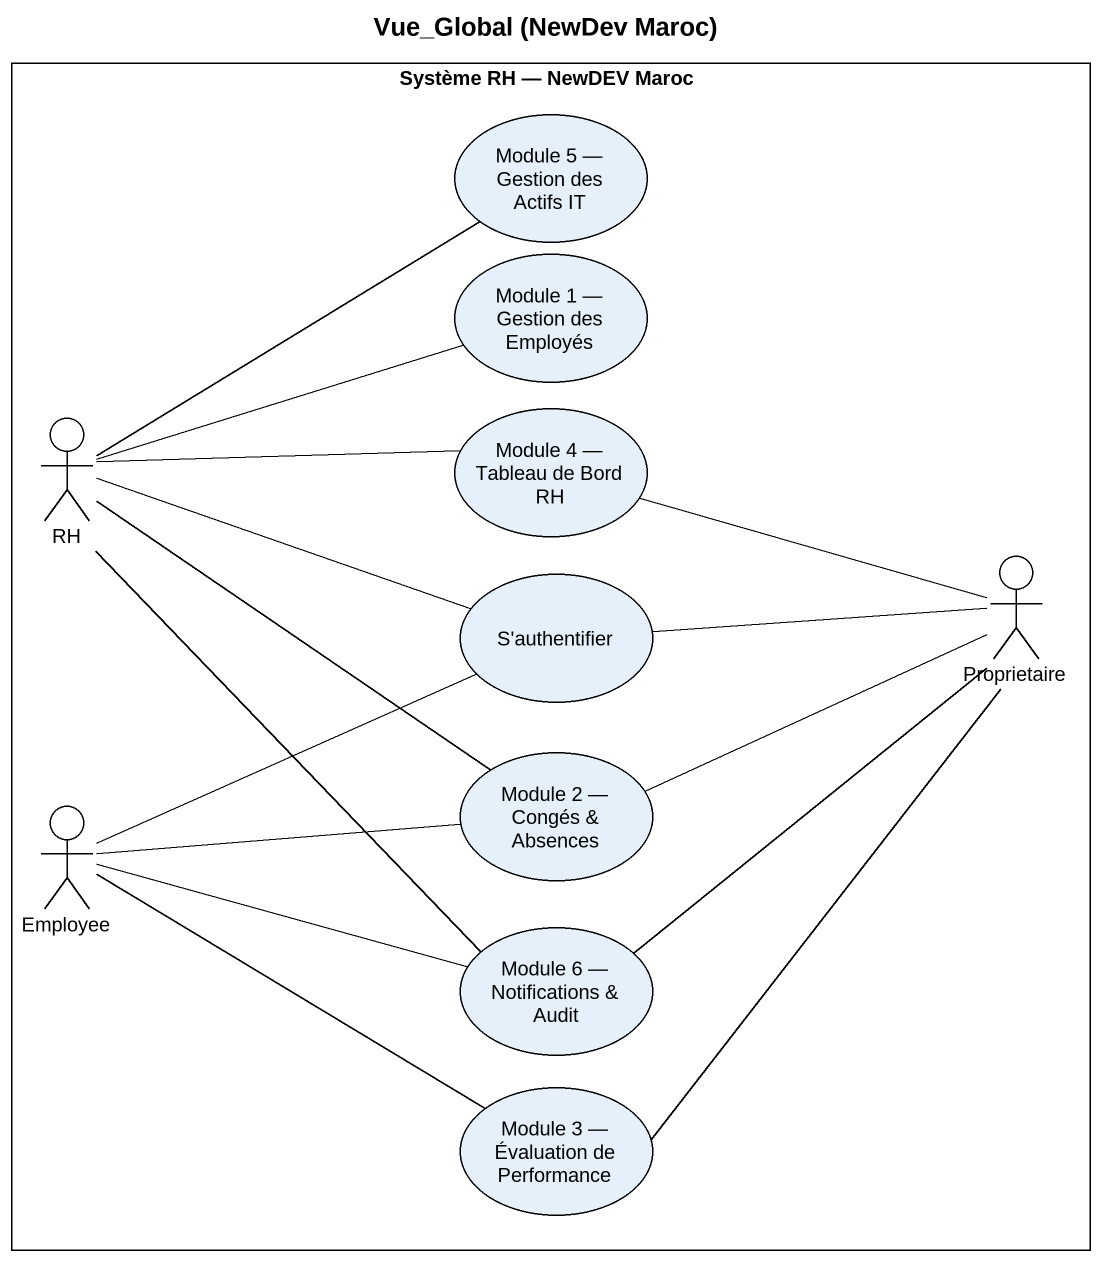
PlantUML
@startuml
title Vue_Global (NewDev Maroc)
rectangle "Système RH — NewDEV Maroc" as Système_RH_NewDEV_Maroc {
  usecase "Module 5 — Gestion des Actifs IT" as Module_5_Gestion_des_Actifs
  usecase "Module 1 — Gestion des Employés" as Module_1_Gestion_des
  usecase "Module 4 — Tableau de Bord RH" as Module_4_Tableau_de_Bord_RH
  actor RH
  usecase "S'authentifier" as S_authentifier
  actor Proprietaire
  actor Employee
  usecase "Module 2 — Congés & Absences" as Module_2_Congés_Absences
  usecase "Module 6 — Notifications & Audit" as Module_6_Notifications_Audit
  usecase "Module 3 — Évaluation de Performance" as Module_3_Évaluation_de
}
RH -up- Module_5_Gestion_des_Actifs
RH -right- Module_1_Gestion_des
RH -right- Module_4_Tableau_de_Bord_RH
RH -right- S_authentifier
RH -- Module_2_Congés_Absences
RH -- Module_6_Notifications_Audit
Proprietaire -left- Module_4_Tableau_de_Bord_RH
Proprietaire -left- S_authentifier
Proprietaire -left- Module_2_Congés_Absences
Proprietaire -- Module_6_Notifications_Audit
Proprietaire -- Module_3_Évaluation_de
Employee -right- S_authentifier
Employee -right- Module_2_Congés_Absences
Employee -right- Module_6_Notifications_Audit
Employee -right- Module_3_Évaluation_de
Employee -right- Module_3_Évaluation_de
@enduml
